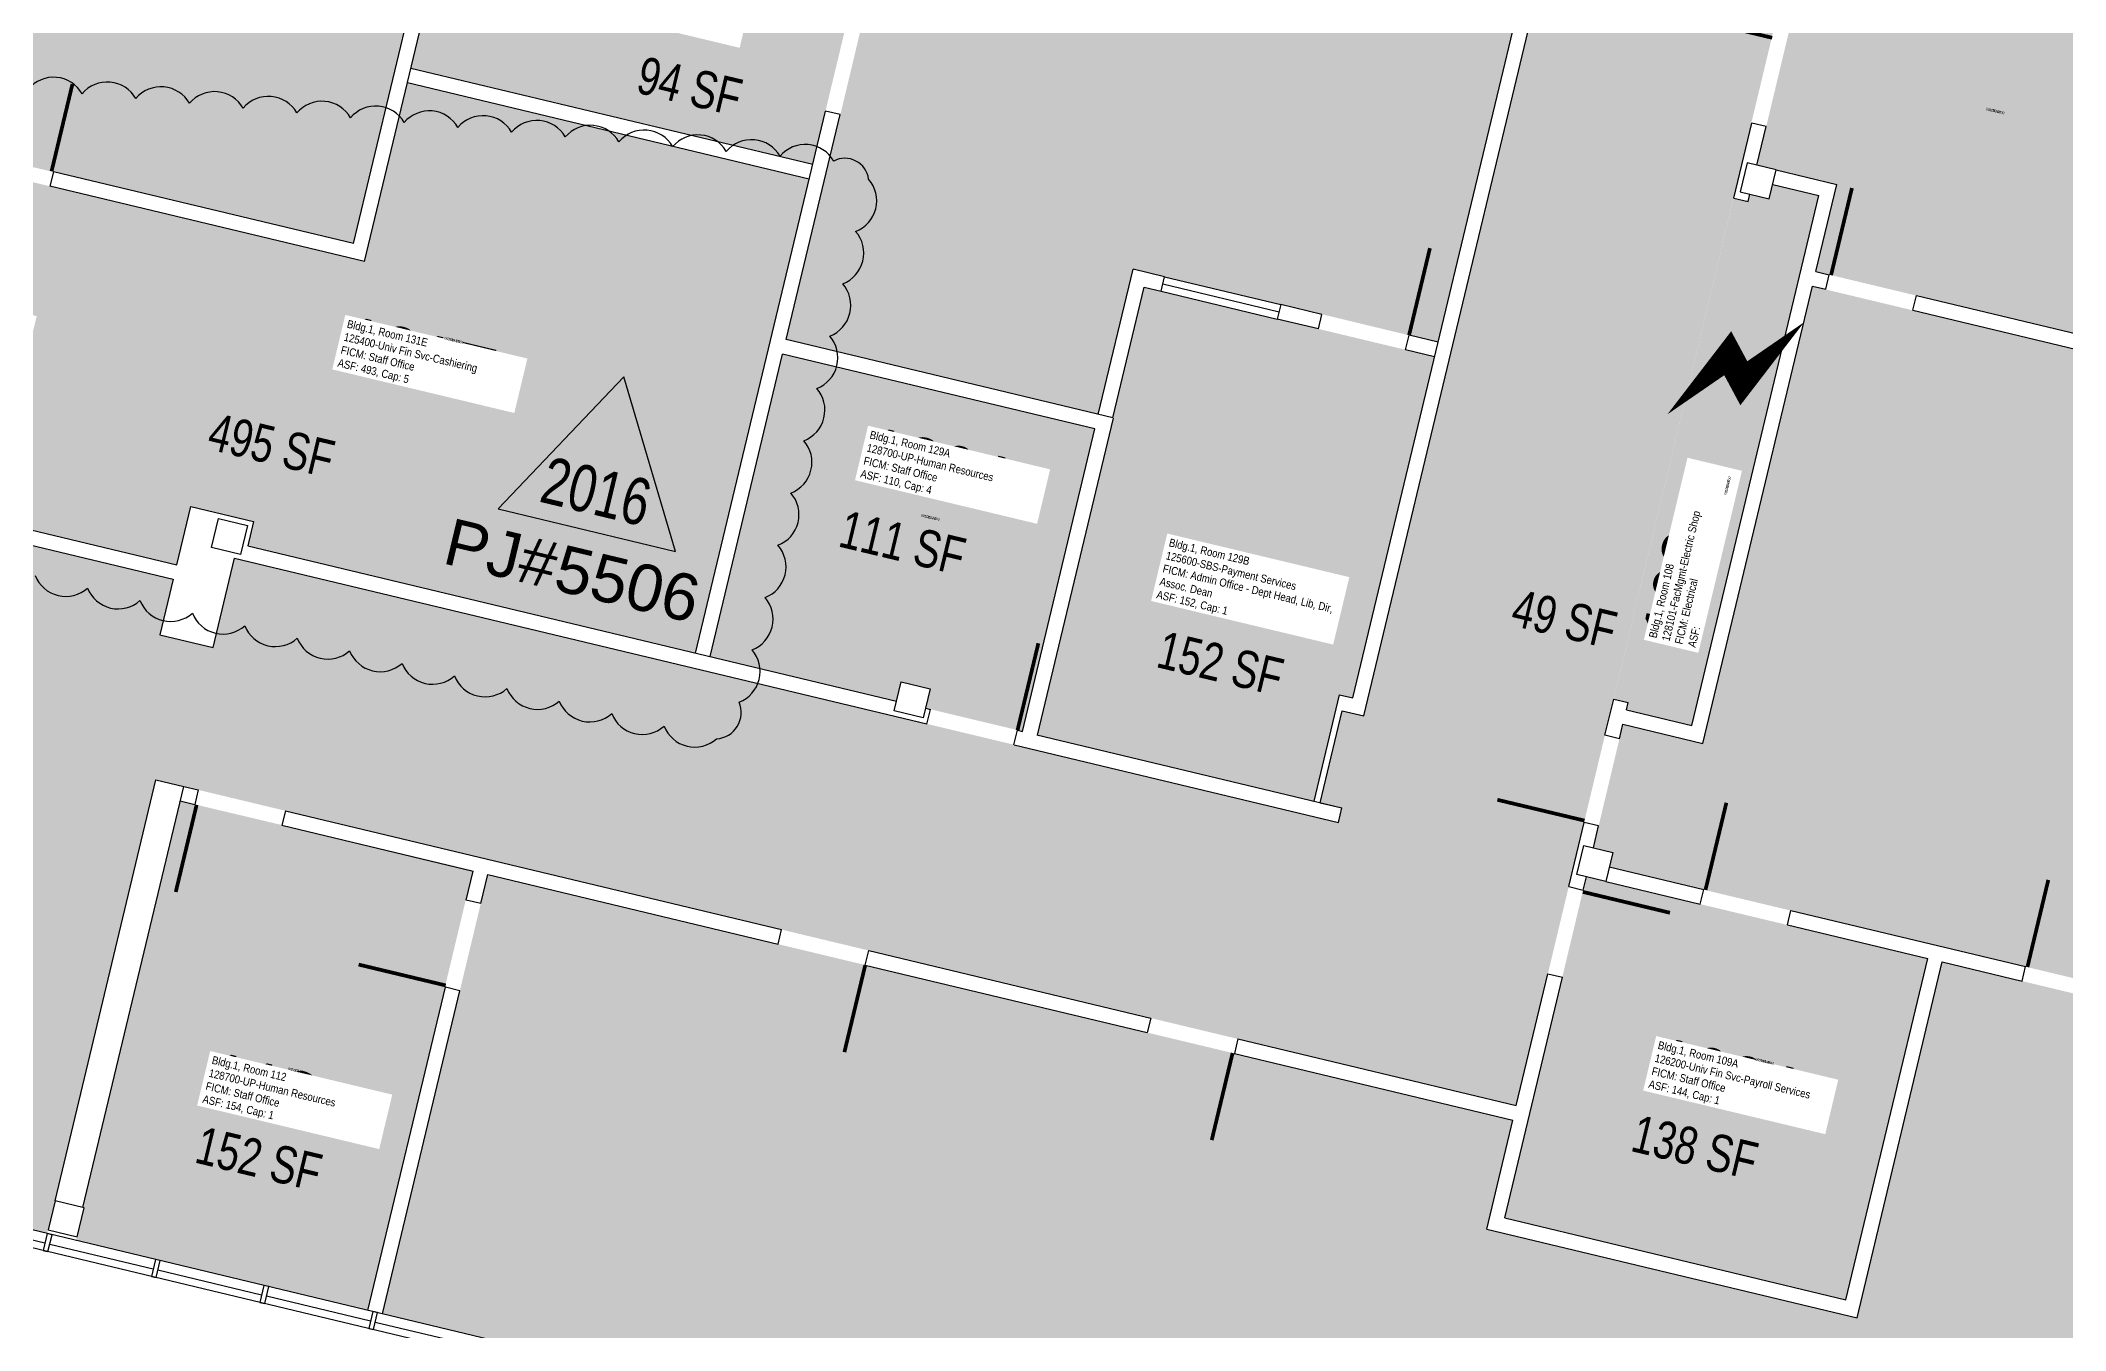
# Model space of a CAD drawing. Header units: inches. Extents: x 69220657 to 69222623, y 27675098 to 27677504.
# Drawn here: x 69221313 to 69222126, y 27675547 to 27676065 of the extents above; entities that cross this region are included whole.
import ezdxf
from ezdxf.enums import TextEntityAlignment as Align

# ---------------------------------------------------------------- set-up
doc = ezdxf.new("R2010")
doc.units = ezdxf.units.IN
doc.header["$LTSCALE"] = 100
doc.header["$MEASUREMENT"] = 0
doc.layers.get('0').update_dxf_attribs({"linetype": 'CONTINUOUS'})
for name, color, linetype in [('A-DOOR', 2, 'CONTINUOUS'), ('A-FLOR', 3, 'CONTINUOUS'), ('A-GLAZ', 1, 'CONTINUOUS'), ('A-IDEN-ICON', 4, 'CONTINUOUS'), ('A-IDEN-RNUM', 7, 'CONTINUOUS'), ('A-IDEN-SNUM', 4, 'CONTINUOUS'), ('A-IDEN-VNUM', 4, 'CONTINUOUS'), ('A-WALL', 5, 'CONTINUOUS'), ('AREA-TEXT', 3, 'CONTINUOUS'), ('Rooms-Category-Color', 7, 'CONTINUOUS'), ('Rooms-College-Color', 7, 'CONTINUOUS'), ('Rooms-Department-Color', 7, 'CONTINUOUS'), ('Rooms-Division-Color', 7, 'CONTINUOUS'), ('Rooms-Information', 7, 'CONTINUOUS')]:
    doc.layers.add(name, color=color, linetype=linetype)
doc.layers.add('A-REV', color=1, linetype='CONTINUOUS', true_color=0xff0000)
doc.styles.add('Arial', font='arial.ttf')
doc.styles.add('CP_AREA', font='arial.ttf', dxfattribs={"height": 15})
doc.styles.add('CP_ROOMSNUMBER', font='arial.ttf', dxfattribs={"height": 1})
doc.styles.add('CP_ROOMVNUMBER', font='arial.ttf', dxfattribs={"width": 0.85, "height": 0.075})

# ---------------------------------------------------------------- blocks, each defined once
blk = doc.blocks.new('CPELECT')
blk.add_lwpolyline([(0.0623, 0.0629, 0, 0.03, 0), (0.0105, -0.0168, 0.03, 0.03, 0), (-0.0105, 0.0068, 0.03, 0, 0), (-0.0623, -0.0729, 0.03, 0, 0)], format="xyseb")
blk = doc.blocks.new('ProjectRev')
at = {"transparency": 16777216}
blk.add_lwpolyline([(0, 0.122), (-0.1221, -0.0895), (0.1221, -0.0895)], close=True, dxfattribs=at)
at = {"transparency": 16777216, "insert": (-0.1798, -0.1151), "char_height": 0.0625, "width": 0.24749, "attachment_point": 1, "style": 'Arial'}
blk.add_mtext('PJ#', dxfattribs=at)
at = {"transparency": 16777216, "style": 'Arial', "width": 0.75}
blk.add_attdef('YEAR', text='', height=18.75, dxfattribs=at).set_placement((0, 0), align=Align.MIDDLE_CENTER)
at = {"transparency": 16777216, "style": 'Arial'}
blk.add_attdef('PROJECT', text='', height=18.75, dxfattribs=at).set_placement((-0.0276, -0.1151), align=Align.TOP_LEFT)

msp = doc.modelspace()

# ---------------------------------------------------------------- hatches: boundary and pattern name
at = {"layer": 'Rooms-Category-Color', "true_color": 0xadadad}
for points in [[(69221944.75, 27675800.29), (69221905.68, 27675636.89), (69221812.31, 27675659.22), (69221834.17, 27675750.65), (69221835.57, 27675756.48), (69221826.82, 27675758.57), (69221835.65, 27675795.53), (69221844.41, 27675793.44), (69222100.02, 27676862.3), (69222194.36, 27676839.74), (69222118.26, 27676525.83), (69222126.04, 27676523.97), (69222118.83, 27676493.82), (69222111.05, 27676495.68)], [(69221992.93, 27676001.6), (69221998.76, 27676000.21), (69221999.46, 27676003.13), (69222007.24, 27676001.27), (69222008.63, 27676007.1), (69222027.11, 27676002.68), (69221976.18, 27675789.69), (69221949.92, 27675795.97), (69221950.61, 27675798.89), (69221944.78, 27675800.28)], [(69221069.04, 27675691.32), (69221063.45, 27675692.66), (69221109.82, 27675886.18), (69221122.46, 27675883.15), (69221130.84, 27675918.16), (69221167.8, 27675909.31), (69221164.77, 27675896.67), (69221366.07, 27675848.44), (69221360.72, 27675826.07), (69221382.11, 27675820.95), (69221390.73, 27675856.93), (69221834.18, 27675750.69), (69221812.32, 27675659.26), (69221359.1, 27675767.85), (69221318.56, 27675598.63), (69221315.42, 27675585.51), (69221061.16, 27675646.42), (69221061.51, 27675647.88), (69221058.79, 27675648.53)]]:
    msp.add_hatch(color=253, dxfattribs=at).paths.add_polyline_path(points)
at = {"layer": 'Rooms-Category-Color', "true_color": 0xfa9ba3}
for points in [[(69221294.15, 27676690.32), (69221590.79, 27676619.38), (69221438.48, 27675983.28), (69221141.82, 27676054.11), (69221153.76, 27676103.94), (69221276.29, 27676074.58), (69221366.46, 27676450.93), (69221372.5, 27676449.49), (69221373.9, 27676455.32), (69221245.31, 27676486.08)], [(69221827.58, 27675954.9), (69221751.71, 27675973.02), (69221737.75, 27675914.72), (69221612.45, 27675944.68), (69221712.7, 27676363.86), (69221960.71, 27676304.55), (69221874.24, 27675943.66), (69221862.57, 27675946.46)], [(69222317.15, 27676090.51), (69222282.9, 27675947.56), (69222272.69, 27675950.01), (69222269.89, 27675938.34), (69222272.81, 27675937.64), (69222267.22, 27675914.3), (69222026.04, 27675972.08), (69222034.43, 27676007.09), (69222002.34, 27676014.78), (69222014.45, 27676065.34), (69222019.11, 27676084.79), (69222036.59, 27676157.73), (69222171.29, 27676125.5)], [(69221488.44, 27676131.73), (69221642.1, 27676094.91), (69221622.99, 27676015.17), (69221461.56, 27676053.85), (69221479.27, 27676127.75), (69221487.05, 27676125.89)], [(69221444.32, 27675981.88), (69221460.16, 27676048.01), (69221467.94, 27676046.15), (69221540.88, 27676028.67), (69221621.59, 27676009.34), (69221605.09, 27675940.47), (69221575.93, 27675818.73), (69221396.02, 27675861.83), (69221398.35, 27675871.56), (69221373.06, 27675877.61), (69221367.47, 27675854.27), (69221291.62, 27675872.45), (69221311.19, 27675954.14), (69221305.35, 27675955.53), (69221285.78, 27675873.85), (69221209.93, 27675892.02), (69221229.5, 27675973.71), (69221223.67, 27675975.1), (69221204.1, 27675893.42), (69221172, 27675901.1), (69221175.03, 27675913.75), (69221132.24, 27675924), (69221136.9, 27675943.45), (69221129.12, 27675945.31), (69221134.95, 27675969.62), (69221122.3, 27675972.65), (69221140.48, 27676048.5), (69221442.92, 27675976.05)], [(69221756.15, 27675965.79), (69221872.85, 27675937.83), (69221840, 27675800.71), (69221834.65, 27675801.99), (69221824.4, 27675759.2), (69221713.27, 27675785.82)], [(69222024.52, 27675966.16), (69222271.56, 27675907.08), (69222278.54, 27675936.26), (69222281.45, 27675935.56), (69222283.66, 27675944.8), (69222394.54, 27675918.29), (69222392.33, 27675909.05), (69222396.22, 27675908.12), (69222333.42, 27675645.52), (69222329.53, 27675646.45), (69222328.13, 27675640.62), (69222217.26, 27675667.13), (69222218.65, 27675672.97), (69222206.98, 27675675.76), (69222205.59, 27675669.92), (69221942.99, 27675732.72), (69221944.39, 27675738.56), (69221936.61, 27675740.42), (69221948.47, 27675790.02), (69221980.56, 27675782.34)], [(69221610.89, 27675938.89), (69221736.35, 27675908.89), (69221707.27, 27675787.32), (69221668.37, 27675796.62), (69221670.23, 27675804.4), (69221658.56, 27675807.19), (69221656.7, 27675799.41), (69221581.81, 27675817.32)], [(69221368.89, 27675759.33), (69221486.44, 27675731.46), (69221444.23, 27675554.94), (69221327.07, 27675582.71), (69221330.24, 27675595.84), (69221329.75, 27675595.95)], [(69221492.4, 27675729.74), (69221904.24, 27675631.07), (69221893.76, 27675587.31), (69222042.55, 27675551.66), (69222076.79, 27675694.62), (69222330.61, 27675633.81), (69222297.76, 27675496.69), (69222171.34, 27675526.98), (69222138.49, 27675389.86), (69222150.05, 27675387.09), (69222147.94, 27675377.82), (69222149.17, 27675376.5), (69222119.11, 27675251.05), (69221674.2, 27675357.64), (69221684.86, 27675402.13), (69221705.22, 27675487.08), (69221647.24, 27675500.97), (69221588.52, 27675515.04), (69221590.01, 27675521.26), (69221581.74, 27675523.24), (69221580.42, 27675522.02), (69221450.11, 27675553.24)], [(69221933.77, 27675728.82), (69222070.9, 27675696.03), (69222038.11, 27675558.9), (69221900.98, 27675591.69)]]:
    msp.add_hatch(color=241, dxfattribs=at).paths.add_polyline_path(points)
at = {"layer": 'Rooms-College-Color', "true_color": 0xadadad}
for points in [[(69221944.75, 27675800.29), (69221905.68, 27675636.89), (69221812.31, 27675659.22), (69221834.17, 27675750.65), (69221835.57, 27675756.48), (69221826.82, 27675758.57), (69221835.65, 27675795.53), (69221844.41, 27675793.44), (69222100.02, 27676862.3), (69222194.36, 27676839.74), (69222118.26, 27676525.83), (69222126.04, 27676523.97), (69222118.83, 27676493.82), (69222111.05, 27676495.68)], [(69221992.93, 27676001.6), (69221998.76, 27676000.21), (69221999.46, 27676003.13), (69222007.24, 27676001.27), (69222008.63, 27676007.1), (69222027.11, 27676002.68), (69221976.18, 27675789.69), (69221949.92, 27675795.97), (69221950.61, 27675798.89), (69221944.78, 27675800.28)], [(69221069.04, 27675691.32), (69221063.45, 27675692.66), (69221109.82, 27675886.18), (69221122.46, 27675883.15), (69221130.84, 27675918.16), (69221167.8, 27675909.31), (69221164.77, 27675896.67), (69221366.07, 27675848.44), (69221360.72, 27675826.07), (69221382.11, 27675820.95), (69221390.73, 27675856.93), (69221834.18, 27675750.69), (69221812.32, 27675659.26), (69221359.1, 27675767.85), (69221318.56, 27675598.63), (69221315.42, 27675585.51), (69221061.16, 27675646.42), (69221061.51, 27675647.88), (69221058.79, 27675648.53)]]:
    msp.add_hatch(color=253, dxfattribs=at).paths.add_polyline_path(points)
at = {"layer": 'Rooms-College-Color', "true_color": 0x80bc67}
for points in [[(69221294.15, 27676690.32), (69221590.79, 27676619.38), (69221438.48, 27675983.28), (69221141.82, 27676054.11), (69221153.76, 27676103.94), (69221276.29, 27676074.58), (69221366.46, 27676450.93), (69221372.5, 27676449.49), (69221373.9, 27676455.32), (69221245.31, 27676486.08)], [(69221827.58, 27675954.9), (69221751.71, 27675973.02), (69221737.75, 27675914.72), (69221612.45, 27675944.68), (69221712.7, 27676363.86), (69221960.71, 27676304.55), (69221874.24, 27675943.66), (69221862.57, 27675946.46)], [(69222317.15, 27676090.51), (69222282.9, 27675947.56), (69222272.69, 27675950.01), (69222269.89, 27675938.34), (69222272.81, 27675937.64), (69222267.22, 27675914.3), (69222026.04, 27675972.08), (69222034.43, 27676007.09), (69222002.34, 27676014.78), (69222014.45, 27676065.34), (69222019.11, 27676084.79), (69222036.59, 27676157.73), (69222171.29, 27676125.5)], [(69221488.44, 27676131.73), (69221642.1, 27676094.91), (69221622.99, 27676015.17), (69221461.56, 27676053.85), (69221479.27, 27676127.75), (69221487.05, 27676125.89)], [(69221444.32, 27675981.88), (69221460.16, 27676048.01), (69221467.94, 27676046.15), (69221540.88, 27676028.67), (69221621.59, 27676009.34), (69221605.09, 27675940.47), (69221575.93, 27675818.73), (69221396.02, 27675861.83), (69221398.35, 27675871.56), (69221373.06, 27675877.61), (69221367.47, 27675854.27), (69221291.62, 27675872.45), (69221311.19, 27675954.14), (69221305.35, 27675955.53), (69221285.78, 27675873.85), (69221209.93, 27675892.02), (69221229.5, 27675973.71), (69221223.67, 27675975.1), (69221204.1, 27675893.42), (69221172, 27675901.1), (69221175.03, 27675913.75), (69221132.24, 27675924), (69221136.9, 27675943.45), (69221129.12, 27675945.31), (69221134.95, 27675969.62), (69221122.3, 27675972.65), (69221140.48, 27676048.5), (69221442.92, 27675976.05)], [(69221756.15, 27675965.79), (69221872.85, 27675937.83), (69221840, 27675800.71), (69221834.65, 27675801.99), (69221824.4, 27675759.2), (69221713.27, 27675785.82)], [(69222024.52, 27675966.16), (69222271.56, 27675907.08), (69222278.54, 27675936.26), (69222281.45, 27675935.56), (69222283.66, 27675944.8), (69222394.54, 27675918.29), (69222392.33, 27675909.05), (69222396.22, 27675908.12), (69222333.42, 27675645.52), (69222329.53, 27675646.45), (69222328.13, 27675640.62), (69222217.26, 27675667.13), (69222218.65, 27675672.97), (69222206.98, 27675675.76), (69222205.59, 27675669.92), (69221942.99, 27675732.72), (69221944.39, 27675738.56), (69221936.61, 27675740.42), (69221948.47, 27675790.02), (69221980.56, 27675782.34)], [(69221610.89, 27675938.89), (69221736.35, 27675908.89), (69221707.27, 27675787.32), (69221668.37, 27675796.62), (69221670.23, 27675804.4), (69221658.56, 27675807.19), (69221656.7, 27675799.41), (69221581.81, 27675817.32)], [(69221368.89, 27675759.33), (69221486.44, 27675731.46), (69221444.23, 27675554.94), (69221327.07, 27675582.71), (69221330.24, 27675595.84), (69221329.75, 27675595.95)], [(69221492.4, 27675729.74), (69221904.24, 27675631.07), (69221893.76, 27675587.31), (69222042.55, 27675551.66), (69222076.79, 27675694.62), (69222330.61, 27675633.81), (69222297.76, 27675496.69), (69222171.34, 27675526.98), (69222138.49, 27675389.86), (69222150.05, 27675387.09), (69222147.94, 27675377.82), (69222149.17, 27675376.5), (69222119.11, 27675251.05), (69221674.2, 27675357.64), (69221684.86, 27675402.13), (69221705.22, 27675487.08), (69221647.24, 27675500.97), (69221588.52, 27675515.04), (69221590.01, 27675521.26), (69221581.74, 27675523.24), (69221580.42, 27675522.02), (69221450.11, 27675553.24)], [(69221933.77, 27675728.82), (69222070.9, 27675696.03), (69222038.11, 27675558.9), (69221900.98, 27675591.69)]]:
    msp.add_hatch(color=83, dxfattribs=at).paths.add_polyline_path(points)
at = {"layer": 'Rooms-Department-Color', "true_color": 0xacacac}
for points in [[(69221944.75, 27675800.29), (69221905.68, 27675636.89), (69221812.31, 27675659.22), (69221834.17, 27675750.65), (69221835.57, 27675756.48), (69221826.82, 27675758.57), (69221835.65, 27675795.53), (69221844.41, 27675793.44), (69222100.02, 27676862.3), (69222194.36, 27676839.74), (69222118.26, 27676525.83), (69222126.04, 27676523.97), (69222118.83, 27676493.82), (69222111.05, 27676495.68)], [(69221992.93, 27676001.6), (69221998.76, 27676000.21), (69221999.46, 27676003.13), (69222007.24, 27676001.27), (69222008.63, 27676007.1), (69222027.11, 27676002.68), (69221976.18, 27675789.69), (69221949.92, 27675795.97), (69221950.61, 27675798.89), (69221944.78, 27675800.28)], [(69221069.04, 27675691.32), (69221063.45, 27675692.66), (69221109.82, 27675886.18), (69221122.46, 27675883.15), (69221130.84, 27675918.16), (69221167.8, 27675909.31), (69221164.77, 27675896.67), (69221366.07, 27675848.44), (69221360.72, 27675826.07), (69221382.11, 27675820.95), (69221390.73, 27675856.93), (69221834.18, 27675750.69), (69221812.32, 27675659.26), (69221359.1, 27675767.85), (69221318.56, 27675598.63), (69221315.42, 27675585.51), (69221061.16, 27675646.42), (69221061.51, 27675647.88), (69221058.79, 27675648.53)]]:
    msp.add_hatch(color=253, dxfattribs=at).paths.add_polyline_path(points)
at = {"layer": 'Rooms-Department-Color', "true_color": 0x80bc67}
for points in [[(69221294.15, 27676690.32), (69221590.79, 27676619.38), (69221438.48, 27675983.28), (69221141.82, 27676054.11), (69221153.76, 27676103.94), (69221276.29, 27676074.58), (69221366.46, 27676450.93), (69221372.5, 27676449.49), (69221373.9, 27676455.32), (69221245.31, 27676486.08)], [(69221827.58, 27675954.9), (69221751.71, 27675973.02), (69221737.75, 27675914.72), (69221612.45, 27675944.68), (69221712.7, 27676363.86), (69221960.71, 27676304.55), (69221874.24, 27675943.66), (69221862.57, 27675946.46)], [(69222317.15, 27676090.51), (69222282.9, 27675947.56), (69222272.69, 27675950.01), (69222269.89, 27675938.34), (69222272.81, 27675937.64), (69222267.22, 27675914.3), (69222026.04, 27675972.08), (69222034.43, 27676007.09), (69222002.34, 27676014.78), (69222014.45, 27676065.34), (69222019.11, 27676084.79), (69222036.59, 27676157.73), (69222171.29, 27676125.5)], [(69221488.44, 27676131.73), (69221642.1, 27676094.91), (69221622.99, 27676015.17), (69221461.56, 27676053.85), (69221479.27, 27676127.75), (69221487.05, 27676125.89)], [(69221444.32, 27675981.88), (69221460.16, 27676048.01), (69221467.94, 27676046.15), (69221540.88, 27676028.67), (69221621.59, 27676009.34), (69221605.09, 27675940.47), (69221575.93, 27675818.73), (69221396.02, 27675861.83), (69221398.35, 27675871.56), (69221373.06, 27675877.61), (69221367.47, 27675854.27), (69221291.62, 27675872.45), (69221311.19, 27675954.14), (69221305.35, 27675955.53), (69221285.78, 27675873.85), (69221209.93, 27675892.02), (69221229.5, 27675973.71), (69221223.67, 27675975.1), (69221204.1, 27675893.42), (69221172, 27675901.1), (69221175.03, 27675913.75), (69221132.24, 27675924), (69221136.9, 27675943.45), (69221129.12, 27675945.31), (69221134.95, 27675969.62), (69221122.3, 27675972.65), (69221140.48, 27676048.5), (69221442.92, 27675976.05)], [(69221756.15, 27675965.79), (69221872.85, 27675937.83), (69221840, 27675800.71), (69221834.65, 27675801.99), (69221824.4, 27675759.2), (69221713.27, 27675785.82)], [(69222024.52, 27675966.16), (69222271.56, 27675907.08), (69222278.54, 27675936.26), (69222281.45, 27675935.56), (69222283.66, 27675944.8), (69222394.54, 27675918.29), (69222392.33, 27675909.05), (69222396.22, 27675908.12), (69222333.42, 27675645.52), (69222329.53, 27675646.45), (69222328.13, 27675640.62), (69222217.26, 27675667.13), (69222218.65, 27675672.97), (69222206.98, 27675675.76), (69222205.59, 27675669.92), (69221942.99, 27675732.72), (69221944.39, 27675738.56), (69221936.61, 27675740.42), (69221948.47, 27675790.02), (69221980.56, 27675782.34)], [(69221933.77, 27675728.82), (69222070.9, 27675696.03), (69222038.11, 27675558.9), (69221900.98, 27675591.69)]]:
    msp.add_hatch(color=83, dxfattribs=at).paths.add_polyline_path(points)
at = {"layer": 'Rooms-Department-Color', "true_color": 0xdfff7f}
for points in [[(69221610.89, 27675938.89), (69221736.35, 27675908.89), (69221707.27, 27675787.32), (69221668.37, 27675796.62), (69221670.23, 27675804.4), (69221658.56, 27675807.19), (69221656.7, 27675799.41), (69221581.81, 27675817.32)], [(69221368.89, 27675759.33), (69221486.44, 27675731.46), (69221444.23, 27675554.94), (69221327.07, 27675582.71), (69221330.24, 27675595.84), (69221329.75, 27675595.95)], [(69221492.4, 27675729.74), (69221904.24, 27675631.07), (69221893.76, 27675587.31), (69222042.55, 27675551.66), (69222076.79, 27675694.62), (69222330.61, 27675633.81), (69222297.76, 27675496.69), (69222171.34, 27675526.98), (69222138.49, 27675389.86), (69222150.05, 27675387.09), (69222147.94, 27675377.82), (69222149.17, 27675376.5), (69222119.11, 27675251.05), (69221674.2, 27675357.64), (69221684.86, 27675402.13), (69221705.22, 27675487.08), (69221647.24, 27675500.97), (69221588.52, 27675515.04), (69221590.01, 27675521.26), (69221581.74, 27675523.24), (69221580.42, 27675522.02), (69221450.11, 27675553.24)]]:
    msp.add_hatch(color=61, dxfattribs=at).paths.add_polyline_path(points)
at = {"layer": 'Rooms-Division-Color', "true_color": 0xadadad}
for points in [[(69221944.75, 27675800.29), (69221905.68, 27675636.89), (69221812.31, 27675659.22), (69221834.17, 27675750.65), (69221835.57, 27675756.48), (69221826.82, 27675758.57), (69221835.65, 27675795.53), (69221844.41, 27675793.44), (69222100.02, 27676862.3), (69222194.36, 27676839.74), (69222118.26, 27676525.83), (69222126.04, 27676523.97), (69222118.83, 27676493.82), (69222111.05, 27676495.68)], [(69221992.93, 27676001.6), (69221998.76, 27676000.21), (69221999.46, 27676003.13), (69222007.24, 27676001.27), (69222008.63, 27676007.1), (69222027.11, 27676002.68), (69221976.18, 27675789.69), (69221949.92, 27675795.97), (69221950.61, 27675798.89), (69221944.78, 27675800.28)], [(69221069.04, 27675691.32), (69221063.45, 27675692.66), (69221109.82, 27675886.18), (69221122.46, 27675883.15), (69221130.84, 27675918.16), (69221167.8, 27675909.31), (69221164.77, 27675896.67), (69221366.07, 27675848.44), (69221360.72, 27675826.07), (69221382.11, 27675820.95), (69221390.73, 27675856.93), (69221834.18, 27675750.69), (69221812.32, 27675659.26), (69221359.1, 27675767.85), (69221318.56, 27675598.63), (69221315.42, 27675585.51), (69221061.16, 27675646.42), (69221061.51, 27675647.88), (69221058.79, 27675648.53)]]:
    msp.add_hatch(color=253, dxfattribs=at).paths.add_polyline_path(points)
at = {"layer": 'Rooms-Division-Color', "true_color": 0x80bc67}
for points in [[(69221294.15, 27676690.32), (69221590.79, 27676619.38), (69221438.48, 27675983.28), (69221141.82, 27676054.11), (69221153.76, 27676103.94), (69221276.29, 27676074.58), (69221366.46, 27676450.93), (69221372.5, 27676449.49), (69221373.9, 27676455.32), (69221245.31, 27676486.08)], [(69221827.58, 27675954.9), (69221751.71, 27675973.02), (69221737.75, 27675914.72), (69221612.45, 27675944.68), (69221712.7, 27676363.86), (69221960.71, 27676304.55), (69221874.24, 27675943.66), (69221862.57, 27675946.46)], [(69222317.15, 27676090.51), (69222282.9, 27675947.56), (69222272.69, 27675950.01), (69222269.89, 27675938.34), (69222272.81, 27675937.64), (69222267.22, 27675914.3), (69222026.04, 27675972.08), (69222034.43, 27676007.09), (69222002.34, 27676014.78), (69222014.45, 27676065.34), (69222019.11, 27676084.79), (69222036.59, 27676157.73), (69222171.29, 27676125.5)], [(69221488.44, 27676131.73), (69221642.1, 27676094.91), (69221622.99, 27676015.17), (69221461.56, 27676053.85), (69221479.27, 27676127.75), (69221487.05, 27676125.89)], [(69221444.32, 27675981.88), (69221460.16, 27676048.01), (69221467.94, 27676046.15), (69221540.88, 27676028.67), (69221621.59, 27676009.34), (69221605.09, 27675940.47), (69221575.93, 27675818.73), (69221396.02, 27675861.83), (69221398.35, 27675871.56), (69221373.06, 27675877.61), (69221367.47, 27675854.27), (69221291.62, 27675872.45), (69221311.19, 27675954.14), (69221305.35, 27675955.53), (69221285.78, 27675873.85), (69221209.93, 27675892.02), (69221229.5, 27675973.71), (69221223.67, 27675975.1), (69221204.1, 27675893.42), (69221172, 27675901.1), (69221175.03, 27675913.75), (69221132.24, 27675924), (69221136.9, 27675943.45), (69221129.12, 27675945.31), (69221134.95, 27675969.62), (69221122.3, 27675972.65), (69221140.48, 27676048.5), (69221442.92, 27675976.05)], [(69221756.15, 27675965.79), (69221872.85, 27675937.83), (69221840, 27675800.71), (69221834.65, 27675801.99), (69221824.4, 27675759.2), (69221713.27, 27675785.82)], [(69222024.52, 27675966.16), (69222271.56, 27675907.08), (69222278.54, 27675936.26), (69222281.45, 27675935.56), (69222283.66, 27675944.8), (69222394.54, 27675918.29), (69222392.33, 27675909.05), (69222396.22, 27675908.12), (69222333.42, 27675645.52), (69222329.53, 27675646.45), (69222328.13, 27675640.62), (69222217.26, 27675667.13), (69222218.65, 27675672.97), (69222206.98, 27675675.76), (69222205.59, 27675669.92), (69221942.99, 27675732.72), (69221944.39, 27675738.56), (69221936.61, 27675740.42), (69221948.47, 27675790.02), (69221980.56, 27675782.34)], [(69221933.77, 27675728.82), (69222070.9, 27675696.03), (69222038.11, 27675558.9), (69221900.98, 27675591.69)]]:
    msp.add_hatch(color=83, dxfattribs=at).paths.add_polyline_path(points)
at = {"layer": 'Rooms-Division-Color', "true_color": 0xdfff7f}
for points in [[(69221610.89, 27675938.89), (69221736.35, 27675908.89), (69221707.27, 27675787.32), (69221668.37, 27675796.62), (69221670.23, 27675804.4), (69221658.56, 27675807.19), (69221656.7, 27675799.41), (69221581.81, 27675817.32)], [(69221368.89, 27675759.33), (69221486.44, 27675731.46), (69221444.23, 27675554.94), (69221327.07, 27675582.71), (69221330.24, 27675595.84), (69221329.75, 27675595.95)], [(69221492.4, 27675729.74), (69221904.24, 27675631.07), (69221893.76, 27675587.31), (69222042.55, 27675551.66), (69222076.79, 27675694.62), (69222330.61, 27675633.81), (69222297.76, 27675496.69), (69222171.34, 27675526.98), (69222138.49, 27675389.86), (69222150.05, 27675387.09), (69222147.94, 27675377.82), (69222149.17, 27675376.5), (69222119.11, 27675251.05), (69221674.2, 27675357.64), (69221684.86, 27675402.13), (69221705.22, 27675487.08), (69221647.24, 27675500.97), (69221588.52, 27675515.04), (69221590.01, 27675521.26), (69221581.74, 27675523.24), (69221580.42, 27675522.02), (69221450.11, 27675553.24)]]:
    msp.add_hatch(color=61, dxfattribs=at).paths.add_polyline_path(points)

# ---------------------------------------------------------------- linework, layer by layer
at = {"layer": 'A-DOOR'}
for points in [[(69222008.44, 27676066.01, 1.5, 1.5, 0), (69221973.43, 27676074.4, 0, 0, 0), (69221973.26, 27676073.67, 0, 0, 0.414214), (69222001.69, 27676031.38, 0, 0, 0.414214)], [(69221317.17, 27676012.35, 1.5, 1.5, 0), (69221325.55, 27676047.35, 0, 0, 0), (69221324.82, 27676047.53, 0, 0, 0.414214), (69221282.54, 27676019.1, 0, 0, 0.414214)], [(69222032.12, 27675970.62, 1.5, 1.5, 0), (69222040.51, 27676005.63, 0, 0, 0), (69222041.24, 27676005.46, 0, 0, -0.414214), (69222066.05, 27675960.95, 0, 0, -0.414214)], [(69221862.57, 27675946.46, 1.5, 1.5, 0), (69221870.96, 27675981.47, 0, 0, 0), (69221870.23, 27675981.64, 0, 0, 0.38743), (69221827.58, 27675954.9, 0, 0, 0.414214)], [(69221705.25, 27675787.69, 1.5, 1.5, 0), (69221713.64, 27675822.7, 0, 0, 0), (69221712.91, 27675822.87, 0, 0, 0.38743), (69221670.26, 27675796.13, 0, 0, 0.414214)], [(69221933.07, 27675751.42, 1.5, 1.5, 0), (69221898.06, 27675759.8, 0, 0, 0), (69221898.24, 27675760.53, 0, 0, -0.414214), (69221942.74, 27675785.35, 0, 0, -0.414214)], [(69221375.45, 27675757.76, 1.5, 1.5, 0), (69221367.07, 27675722.75, 0, 0, 0), (69221367.8, 27675722.57, 0, 0, 0.414214), (69221410.08, 27675751, 0, 0, 0.414214)], [(69221981.67, 27675723.58, 1.5, 1.5, 0), (69221990.06, 27675758.59, 0, 0, 0), (69221990.79, 27675758.41, 0, 0, -0.414214), (69222015.6, 27675713.91, 0, 0, -0.414214)], [(69221932.38, 27675722.79, 1.5, 1.5, 0), (69221967.39, 27675714.4, 0, 0, 0), (69221967.22, 27675713.67, 0, 0, -0.414214), (69221922.71, 27675688.86, 0, 0, -0.414214)], [(69222111.01, 27675692.59, 1.5, 1.5, 0), (69222119.4, 27675727.6, 0, 0, 0), (69222120.13, 27675727.42, 0, 0, -0.414214), (69222144.94, 27675682.92, 0, 0, -0.414214)], [(69221475.55, 27675685.19, 1.5, 1.5, 0), (69221440.54, 27675693.58, 0, 0, 0), (69221440.72, 27675694.31, 0, 0, -0.414214), (69221485.22, 27675719.12, 0, 0, -0.414214)], [(69221644.1, 27675693.4, 1.5, 1.5, 0), (69221635.71, 27675658.39, 0, 0, 0), (69221634.98, 27675658.56, 0, 0, -0.387439), (69221609.09, 27675701.78, 0, 0, -0.414214)], [(69221791.68, 27675658.04, 1.5, 1.5, 0), (69221783.29, 27675623.03, 0, 0, 0), (69221782.56, 27675623.21, 0, 0, -0.414214), (69221757.75, 27675667.71, 0, 0, -0.414214)]]:
    msp.add_lwpolyline(points, format="xyseb", dxfattribs=at)
at = {"layer": 'A-FLOR'}
msp.add_line((69221291.62, 27675872.45), (69221367.47, 27675854.27), dxfattribs=at)
msp.add_lwpolyline([(69221130.84, 27675918.16), (69221167.8, 27675909.31), (69221164.77, 27675896.67), (69221366.07, 27675848.44)], dxfattribs=at)
at = {"layer": 'A-GLAZ'}
for p, q in [((69221764.35, 27675969.99), (69221811.03, 27675958.81)), ((69221762.96, 27675964.16), (69221809.64, 27675952.97)), ((69221763.66, 27675967.07), (69221810.33, 27675955.89)), ((69221581.39, 27675521.78), (69221271.82, 27675595.95)), ((69221579.76, 27675514.98), (69221270.19, 27675589.14)), ((69221314.49, 27675581.62), (69221272.83, 27675591.6)), ((69221357.98, 27675571.2), (69221316.43, 27675581.15)), ((69221401.58, 27675560.75), (69221359.92, 27675570.73)), ((69221445.3, 27675550.28), (69221403.52, 27675560.28)), ((69221488.45, 27675539.94), (69221447.24, 27675549.81))]:
    msp.add_line(p, q, dxfattribs=at)
at = {"layer": 'A-REV'}
msp.add_lwpolyline([(69221310.59, 27675849.91, 0.520567), (69221331.64, 27675844.86, 0.520567), (69221352.7, 27675839.82, 0.520567), (69221373.76, 27675834.77, 0.520567), (69221394.82, 27675829.73, 0.520567), (69221415.87, 27675824.68, 0.520567), (69221436.93, 27675819.64, 0.520567), (69221457.99, 27675814.59, 0.520567), (69221479.05, 27675809.55, 0.520567), (69221500.11, 27675804.5, 0.520567), (69221521.16, 27675799.46, 0.520567), (69221542.22, 27675794.41, 0.520567), (69221563.28, 27675789.37, 0.520567), (69221584.34, 27675784.32, 0.520567), (69221593.4, 27675799, 0.520567), (69221598.6, 27675820.02, 0.520567), (69221603.81, 27675841.04, 0.520567), (69221609.01, 27675862.06, 0.520567), (69221614.21, 27675883.07, 0.520567), (69221619.42, 27675904.09, 0.520567), (69221624.62, 27675925.11, 0.520567), (69221629.82, 27675946.13, 0.520567), (69221635.03, 27675967.15, 0.520567), (69221640.23, 27675988.17, 0.520567), (69221645.43, 27676009.19, 0.520567), (69221631.4, 27676016.49, 0.520567), (69221609.84, 27676018.42, 0.520567), (69221588.27, 27676020.36, 0.520567), (69221566.7, 27676022.29, 0.520567), (69221545.13, 27676024.22, 0.520567), (69221523.57, 27676026.15, 0.520567), (69221502, 27676028.08, 0.520567), (69221480.43, 27676030.01, 0.520567), (69221458.86, 27676031.94, 0.520567), (69221437.3, 27676033.87, 0.520567), (69221415.73, 27676035.8, 0.520567), (69221394.16, 27676037.74, 0.520567), (69221372.6, 27676039.67, 0.520567), (69221351.03, 27676041.6, 0.520567), (69221329.46, 27676043.53, 0.520567), (69221307.89, 27676045.46, 0.520567)], format="xyb", dxfattribs=at)
at = {"layer": 'A-WALL'}
for p, q in [((69221438.48, 27675983.28), (69221480.42, 27676158.33)), ((69221442.92, 27675976.05), (69221479.27, 27676127.75)), ((69221840, 27675800.71), (69221910.36, 27676094.4)), ((69221844.43, 27675793.48), (69221916.19, 27676093)), ((69221461.56, 27676053.85), (69221622.99, 27676015.17)), ((69221460.16, 27676048.01), (69221621.59, 27676009.34)), ((69221575.93, 27675818.73), (69221628.12, 27676036.56)), ((69221612.28, 27675944.73), (69221633.95, 27676035.17)), ((69221633.95, 27676035.17), (69221628.12, 27676036.56)), ((69221993.01, 27676001.59), (69222000.23, 27676031.73)), ((69222006.07, 27676030.34), (69222000.23, 27676031.73)), ((69222002.34, 27676014.78), (69222006.07, 27676030.34)), ((69221317.9, 27676012.17), (69221316.5, 27676006.34)), ((69221438.48, 27675983.28), (69221317.9, 27676012.17)), ((69221998.45, 27676015.71), (69221995.65, 27676004.04)), ((69222010.12, 27676012.91), (69221998.45, 27676015.71)), ((69222007.32, 27676001.24), (69222010.12, 27676012.91)), ((69222010.12, 27676012.91), (69222034.43, 27676007.09)), ((69221442.92, 27675976.05), (69221316.5, 27676006.34)), ((69221976.17, 27675789.68), (69222027.2, 27676002.65)), ((69221993.01, 27676001.59), (69221998.84, 27676000.19)), ((69221995.65, 27676004.04), (69222007.32, 27676001.24)), ((69221998.84, 27676000.19), (69221999.54, 27676003.11)), ((69222008.72, 27676007.08), (69222027.2, 27676002.65)), ((69222026.04, 27675972.08), (69222034.43, 27676007.09)), ((69221737.73, 27675914.67), (69221751.71, 27675973.02)), ((69221764.35, 27675969.99), (69221751.71, 27675973.02)), ((69221762.96, 27675964.16), (69221764.35, 27675969.99)), ((69222026.04, 27675972.08), (69222031.39, 27675970.8)), ((69222029.99, 27675964.96), (69222031.39, 27675970.8)), ((69221743.57, 27675913.27), (69221756.15, 27675965.79)), ((69221756.15, 27675965.79), (69221762.96, 27675964.16)), ((69221980.61, 27675782.44), (69222024.64, 27675966.24)), ((69222024.64, 27675966.24), (69222029.99, 27675964.96)), ((69222065, 27675956.57), (69222066.4, 27675962.41)), ((69222066.4, 27675962.41), (69222203.03, 27675929.67)), ((69221811.03, 27675958.81), (69221809.64, 27675952.97)), ((69221826.17, 27675949.01), (69221809.64, 27675952.97)), ((69221827.57, 27675954.85), (69221811.03, 27675958.81)), ((69221826.17, 27675949.01), (69221827.57, 27675954.85)), ((69222065, 27675956.57), (69222201.64, 27675923.84)), ((69221743.57, 27675913.27), (69221612.28, 27675944.73)), ((69221861.18, 27675940.62), (69221862.57, 27675946.46)), ((69221874.24, 27675943.66), (69221862.57, 27675946.46)), ((69221581.76, 27675817.33), (69221610.88, 27675938.89)), ((69221736.33, 27675908.84), (69221610.88, 27675938.89)), ((69221872.85, 27675937.83), (69221861.18, 27675940.62)), ((69221713.26, 27675785.77), (69221743.78, 27675913.17)), ((69221707.21, 27675787.28), (69221736.33, 27675908.84)), ((69221367.47, 27675854.27), (69221373.06, 27675877.61)), ((69221373.06, 27675877.61), (69221398.35, 27675871.56)), ((69221381.47, 27675861.2), (69221384.27, 27675872.87)), ((69221384.27, 27675872.87), (69221395.94, 27675870.08)), ((69221395.94, 27675870.08), (69221393.14, 27675858.41)), ((69221398.35, 27675871.56), (69221396.02, 27675861.83)), ((69221396.02, 27675861.83), (69221656.64, 27675799.39)), ((69221393.14, 27675858.41), (69221381.47, 27675861.2)), ((69221382.11, 27675820.95), (69221390.73, 27675856.93)), ((69221390.73, 27675856.93), (69221668.86, 27675790.29)), ((69221366.07, 27675848.44), (69221360.72, 27675826.07)), ((69221360.72, 27675826.07), (69221382.11, 27675820.95)), ((69221655.71, 27675795.5), (69221658.51, 27675807.17)), ((69221658.51, 27675807.17), (69221670.18, 27675804.38)), ((69221670.18, 27675804.38), (69221667.38, 27675792.71)), ((69221668.31, 27675796.6), (69221670.26, 27675796.13)), ((69221824.4, 27675759.2), (69221834.65, 27675801.99)), ((69221834.65, 27675801.99), (69221840, 27675800.71)), ((69221941.29, 27675785.7), (69221944.78, 27675800.28)), ((69221944.78, 27675800.28), (69221950.61, 27675798.89)), ((69221949.92, 27675795.97), (69221950.61, 27675798.89)), ((69221667.38, 27675792.71), (69221655.71, 27675795.5)), ((69221668.85, 27675790.24), (69221670.26, 27675796.13)), ((69221826.83, 27675758.62), (69221835.68, 27675795.57)), ((69221835.68, 27675795.57), (69221844.43, 27675793.48)), ((69221947.12, 27675784.3), (69221948.52, 27675790.13)), ((69221948.52, 27675790.13), (69221980.61, 27675782.44)), ((69221949.92, 27675795.97), (69221976.17, 27675789.68)), ((69221703.85, 27675781.85), (69221705.27, 27675787.74)), ((69221703.87, 27675781.91), (69221834.18, 27675750.69)), ((69221705.27, 27675787.74), (69221707.21, 27675787.28)), ((69221713.05, 27675785.88), (69221835.58, 27675756.52)), ((69221947.12, 27675784.3), (69221941.29, 27675785.7)), ((69221318.56, 27675598.63), (69221359.1, 27675767.85)), ((69221329.75, 27675595.95), (69221370.29, 27675765.17)), ((69221359.1, 27675767.85), (69221370.29, 27675765.17)), ((69221370.29, 27675765.17), (69221376.12, 27675763.77)), ((69221368.89, 27675759.33), (69221374.72, 27675757.93)), ((69221376.12, 27675763.77), (69221374.72, 27675757.93)), ((69221826.83, 27675758.62), (69221835.58, 27675756.52)), ((69221834.18, 27675750.69), (69221835.58, 27675756.52)), ((69221411.13, 27675755.38), (69221409.73, 27675749.55)), ((69221409.73, 27675749.55), (69221486.56, 27675731.14)), ((69221411.13, 27675755.38), (69221610.49, 27675707.62)), ((69221926.72, 27675724.92), (69221932.9, 27675750.69)), ((69221938.73, 27675749.29), (69221932.9, 27675750.69)), ((69221936.64, 27675740.54), (69221938.73, 27675749.29)), ((69221929.95, 27675729.8), (69221932.75, 27675741.47)), ((69221932.75, 27675741.47), (69221944.42, 27675738.67)), ((69221944.42, 27675738.67), (69221941.62, 27675727)), ((69221943.02, 27675732.84), (69221980.94, 27675723.75)), ((69221483.76, 27675719.47), (69221486.56, 27675731.14)), ((69221489.6, 27675718.07), (69221492.4, 27675729.74)), ((69221492.4, 27675729.74), (69221609.09, 27675701.78)), ((69221926.72, 27675724.92), (69221932.56, 27675723.52)), ((69221941.62, 27675727), (69221929.95, 27675729.8)), ((69221932.56, 27675723.52), (69221933.84, 27675728.87)), ((69221941.62, 27675727), (69221979.55, 27675717.92)), ((69221979.55, 27675717.92), (69221980.94, 27675723.75)), ((69221489.6, 27675718.07), (69221483.76, 27675719.47)), ((69222014.56, 27675709.53), (69222015.95, 27675715.36)), ((69222015.95, 27675715.36), (69222110.28, 27675692.76)), ((69221609.09, 27675701.78), (69221610.49, 27675707.62)), ((69222014.56, 27675709.53), (69222070.96, 27675696.02)), ((69221644.1, 27675693.4), (69221645.5, 27675699.23)), ((69221645.5, 27675699.23), (69221758.79, 27675672.09)), ((69221644.1, 27675693.4), (69221757.4, 27675666.25)), ((69222038.11, 27675558.9), (69222070.96, 27675696.02)), ((69222042.55, 27675551.66), (69222076.79, 27675694.62)), ((69222076.79, 27675694.62), (69222108.89, 27675686.93)), ((69222108.89, 27675686.93), (69222110.28, 27675692.76)), ((69221444.27, 27675554.63), (69221475.38, 27675684.46)), ((69221450.11, 27675553.24), (69221481.21, 27675683.06)), ((69221481.21, 27675683.06), (69221475.38, 27675684.46)), ((69221900.99, 27675591.75), (69221924.17, 27675688.51)), ((69221905.64, 27675636.91), (69221918.34, 27675689.91)), ((69221918.34, 27675689.91), (69221924.17, 27675688.51)), ((69221758.79, 27675672.09), (69221757.4, 27675666.25)), ((69221793.8, 27675663.7), (69221792.41, 27675657.87)), ((69221793.8, 27675663.7), (69221905.64, 27675636.91)), ((69221792.41, 27675657.87), (69221904.24, 27675631.07)), ((69221893.76, 27675587.31), (69221904.24, 27675631.07)), ((69221318.56, 27675598.63), (69221315.77, 27675586.96)), ((69221330.23, 27675595.84), (69221318.56, 27675598.63)), ((69221327.44, 27675584.17), (69221330.23, 27675595.84)), ((69221315.42, 27675585.51), (69221313.79, 27675578.7)), ((69221317.36, 27675585.04), (69221315.42, 27675585.51)), ((69221315.73, 27675578.23), (69221317.36, 27675585.04)), ((69221315.77, 27675586.96), (69221327.44, 27675584.17)), ((69221893.76, 27675587.31), (69222042.55, 27675551.66)), ((69221900.99, 27675591.75), (69222038.11, 27675558.9)), ((69221313.79, 27675578.7), (69221314.76, 27675578.47)), ((69221313.79, 27675578.7), (69221315.73, 27675578.23)), ((69221358.91, 27675575.09), (69221357.28, 27675568.28)), ((69221360.85, 27675574.62), (69221358.91, 27675575.09)), ((69221359.22, 27675567.81), (69221360.85, 27675574.62)), ((69221357.28, 27675568.28), (69221359.22, 27675567.81)), ((69221402.51, 27675564.64), (69221400.88, 27675557.83)), ((69221404.46, 27675564.17), (69221402.51, 27675564.64)), ((69221402.83, 27675557.37), (69221404.46, 27675564.17)), ((69221400.88, 27675557.83), (69221402.83, 27675557.37)), ((69221446.23, 27675554.17), (69221444.6, 27675547.36)), ((69221448.17, 27675553.7), (69221446.23, 27675554.17)), ((69221446.54, 27675546.89), (69221448.17, 27675553.7)), ((69221444.6, 27675547.36), (69221446.54, 27675546.89))]:
    msp.add_line(p, q, dxfattribs=at)

# ---------------------------------------------------------------- block references
at = {"layer": 'A-IDEN-ICON', "xscale": 360, "yscale": 360, "zscale": 360, "rotation": 346.5270024736994}
msp.add_blockref('CPELECT', (69221994.26, 27675934.96), dxfattribs=at)
at = {"layer": 'A-REV'}
ref = msp.add_blockref('ProjectRev', (69221538.53, 27675894.23, 370), dxfattribs=dict(at, xscale=300, yscale=300, zscale=300, rotation=346.5276805397287))
ref.add_attrib('YEAR', '2016', dxfattribs={"layer": '0', "transparency": 16777216, "height": 18.75, "rotation": 346.52768, "style": 'Arial', "width": 0.75}).set_placement((69221536.02, 27675883.75, 370), align=Align.MIDDLE_CENTER)
ref.add_attrib('PROJECT', '5506', dxfattribs={"layer": '0', "transparency": 16777216, "height": 18.75, "rotation": 346.52768, "style": 'Arial'}).set_placement((69221522.44, 27675862.58, 370), align=Align.TOP_LEFT)

# ---------------------------------------------------------------- texts
at = {"layer": 'A-IDEN-RNUM', "style": 'CP_ROOMSNUMBER', "width": 0.85}
for s, rotation, p in [('0107-00', 346.527, (69222098.06, 27676036.58)), ('0131-E0', 346.527, (69221478.82, 27675944.43)), ('0108-00', 76.527, (69221990.51, 27675885.99)), ('0129-A0', 346.527, (69221670.23, 27675873.26)), ('0129-B0', 346.527, (69221815.39, 27675843.69)), ('0112-00', 346.527, (69221415.92, 27675650.89)), ('0109-A0', 346.527, (69222005.52, 27675654.63))]:
    msp.add_text(s, height=1, rotation=rotation, dxfattribs=at).set_placement(p, align=Align.MIDDLE)
at = {"layer": 'A-IDEN-SNUM', "style": 'CP_ROOMSNUMBER', "width": 0.85}
for s, rotation, p in [('0010010700', 346.527, (69222098.06, 27676036.58)), ('00100131E0', 346.527, (69221478.82, 27675944.43)), ('0010010800', 76.527, (69221990.51, 27675885.99)), ('00100129A0', 346.527, (69221670.23, 27675873.26)), ('00100129B0', 346.527, (69221815.39, 27675843.69)), ('0010011200', 346.527, (69221415.92, 27675650.89)), ('00100109A0', 346.527, (69222005.52, 27675654.63))]:
    msp.add_text(s, height=1, rotation=rotation, dxfattribs=at).set_placement(p, align=Align.MIDDLE)
at = {"layer": 'A-IDEN-VNUM', "style": 'CP_ROOMVNUMBER', "width": 0.85}
for s, rotation, p in [('131E', 346.527, (69221464.58, 27675936.52)), ('129A', 346.527, (69221674.64, 27675892)), ('108', 76.527, (69221972.04, 27675845.04)), ('129B', 346.527, (69221793.58, 27675843.47)), ('109A', 346.527, (69221991.28, 27675646.72)), ('112', 346.527, (69221401.69, 27675642.99))]:
    msp.add_text(s, height=22.5, rotation=rotation, dxfattribs=at).set_placement(p, align=Align.MIDDLE)
at = {"layer": 'AREA-TEXT', "style": 'CP_AREA', "width": 0.75}
for s, p in [('94 SF', (69221573.54, 27676046.56)), ('495 SF', (69221405.52, 27675902.27)), ('111 SF', (69221659.08, 27675863.11)), ('49 SF', (69221924.97, 27675832.45)), ('152 SF', (69221786.79, 27675814.65)), ('152 SF', (69221400.46, 27675615.56)), ('138 SF', (69221977.41, 27675620.18))]:
    msp.add_text(s, height=15, rotation=346.527, dxfattribs=at).set_placement(p, align=Align.MIDDLE_CENTER)

# ---------------------------------------------------------------- next in the draw order: texts
at = {"layer": 'Rooms-Information', "width": 72, "attachment_point": 7, "style": 'CP_ROOMVNUMBER', "bg_fill": 3, "box_fill_scale": 1.5, "bg_fill_color": 256, "bg_fill_true_color": 13158600, "bg_fill_transparency": 0}
for s, insert, char_height, rotation in [('Bldg.1, Room 130^M^J125600-SBS-Payment Services^M^JFICM: Office Service^M^JASF: 94', (69221522.4, 27676080.65), 3.2143, 346.527), ('Bldg.1, Room 131E^M^J125400-Univ Fin Svc-Cashiering^M^JFICM: Staff Office^M^JASF: 493, Cap: 5', (69221431.66, 27675933), 3.2143, 346.527), ('Bldg.1, Room 129A^M^J128700-UP-Human Resources^M^JFICM: Staff Office^M^JASF: 110, Cap: 4', (69221641.69, 27675888.47), 3.2143, 346.527), ('Bldg.1, Room 108^M^J128101-FacMgmt-Electric Shop^M^JFICM: Electrical^M^JASF: ', (69221977.65, 27675820.78), 3.2143, 76.527), ('Bldg.1, Room 129B^M^J125600-SBS-Payment Services^M^JFICM: Admin Office - Dept Head, Lib, Dir, Assoc. Dean^M^JASF: 152, Cap: 1', (69221760.65, 27675839.94), 3.21429, 346.527), ('Bldg.1, Room 112^M^J128700-UP-Human Resources^M^JFICM: Staff Office^M^JASF: 154, Cap: 1', (69221377.38, 27675637.2), 3.2143, 346.527), ('Bldg.1, Room 109A^M^J126200-Univ Fin Svc-Payroll Services^M^JFICM: Staff Office^M^JASF: 144, Cap: 1', (69221958.34, 27675643.2), 3.2143, 346.527)]:
    msp.add_mtext(s, dxfattribs=dict(at, insert=insert, char_height=char_height, rotation=rotation))

doc.saveas('drawing.dxf')
